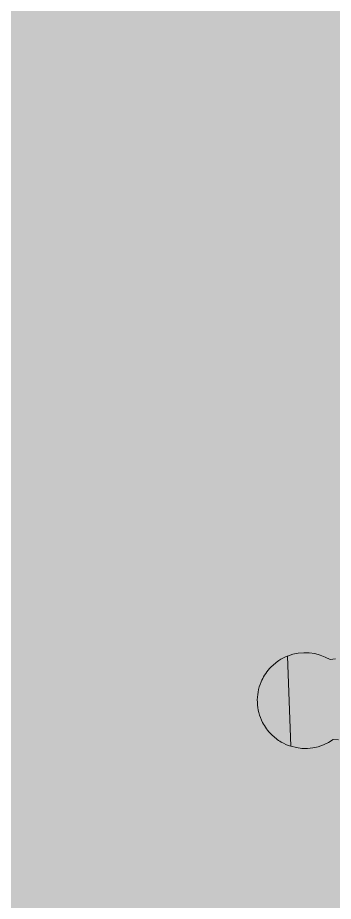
# Model space of a CAD drawing. Header units: metres. Extents: x 1956498 to 1957612, y 2277909 to 2278547.
# Drawn here: x 1956881.3036 to 1956881.3234, y 2278037.3224 to 2278037.3777 of the extents above; entities that cross this region are included whole.
import ezdxf
from ezdxf.enums import TextEntityAlignment as Align

# ---------------------------------------------------------------- set-up
doc = ezdxf.new("R2010")
doc.units = ezdxf.units.M
for name, color, linetype in [('UBS-100-Clôture', 30, 'LIMITE1'), ('UBS-100-Postes', 8, 'Continuous'), ('UBS_400_DETAIL POSTE HTA TOOLKIT UBS', 7, 'Continuous')]:
    doc.layers.add(name, color=color, linetype=linetype)
doc.styles.get("Standard").update_dxf_attribs({"font": 'verdana.ttf'})
doc.linetypes.add('LIMITE1', pattern='A,6.35,-2.54,[133,ltypeshp.shx,S=2.54,R=0,X=-2.54,Y=0],-2.54,25.4', length=36.83)

# ---------------------------------------------------------------- blocks, each defined once
blk = doc.blocks.new('PdL')
at = {"true_color": 0xb0c4d8, "transparency": 33554687}
blk.add_hatch(color=9, dxfattribs=at).paths.add_polyline_path([(0.099042, 2.32454), (5.098256, 2.322636), (5.096432, -0.259988), (0.097218, -0.258084)])
at = {"color": 7, "transparency": 33554687, "const_width": 0.05}
blk.add_lwpolyline([(0.099042, 2.32454), (5.098256, 2.322636), (5.096432, -0.259988), (0.097218, -0.258084)], close=True, dxfattribs=at)
at = {"color": 7, "transparency": 33554687}
blk.add_attdef('NUMERO', text='', height=1, dxfattribs=at).set_placement((3.833386, 0.977799), align=Align.MIDDLE_LEFT)
blk = doc.blocks.new('HSI 150 coupe')
at = {"color": 1, "linetype": 'Continuous', "lineweight": 15}
for p, q in [((2.623, -52.671), (2.607, -52.5)), ((5.123, -52.671), (5.139, -52.5)), ((2.459, -54), (5.287, -54))]:
    blk.add_line(p, q, dxfattribs=at)
for start, end in [(146.4427, 199.4712), (340.5288, 33.5573)]:
    blk.add_arc((3.873, -53.5), 1.5, start, end, dxfattribs=at)
for points, knots in [([(2.459, -54), (2.461, -54.006), (2.495, -54.102), (2.601, -54.321), (2.858, -54.635), (3.291, -54.922), (3.658, -55), (3.871, -55), (3.873, -55)], [0, 0, 0, 0, 0.008599, 0.144722, 0.339896, 0.611188, 0.997428, 1, 1, 1, 1]), ([(3.873, -55), (3.874, -55), (4.088, -55), (4.449, -54.924), (4.876, -54.643), (5.137, -54.334), (5.248, -54.108), (5.286, -54.003), (5.287, -54)], [0, 0, 0, 0, 0.002572, 0.388372, 0.649545, 0.842632, 0.99547, 1, 1, 1, 1])]:
    blk.add_open_spline(points, degree=3, knots=knots, dxfattribs=at)
blk = doc.blocks.new('UBS_PDL C1752')
at = {"const_width": 0.01}
blk.add_lwpolyline([(-2.508814, 1.308121), (2.491186, 1.308121), (2.491186, -1.291879), (-2.508814, -1.291879)], close=True, dxfattribs=at)
at = {"xscale": 0.002, "yscale": 0.002, "zscale": 0.002, "rotation": 90}
blk.add_blockref('HSI 150 coupe', (-1.175538, 1.311375), dxfattribs=at)

msp = doc.modelspace()

# ---------------------------------------------------------------- linework, layer by layer
at = {"layer": 'UBS-100-Clôture', "color": 30, "ltscale": 0.1, "true_color": 0xf26722, "transparency": 33554687, "const_width": 0.2}
msp.add_lwpolyline([(1956886.006014, 2278363.274077), (1956944.537646, 2278198.620883, -0.083408), (1956945.360979, 2278193.719645), (1956945.36098, 2278122.459876), (1956945.36098, 2278119.577069, -0.082224), (1956944.560898, 2278114.743632), (1956936.938301, 2278092.336624), (1956923.2327, 2278052.048318, -0.068222), (1956921.894785, 2278049.377207), (1956918.695031, 2278044.704176), (1956914.512309, 2278039.44853), (1956911.35702, 2278037.68399), (1956908.024686, 2278036.367641, -0.084087), (1956904.430328, 2278035.607434), (1956882.864366, 2278034.730333), (1956882.762164, 2278037.423863), (1956877.767003, 2278037.222612), (1956877.869277, 2278034.52718), (1956716.990743, 2278027.984152, -0.051454)], format="xyb", dxfattribs=at)

# ---------------------------------------------------------------- block references
at = {"layer": 'UBS-100-Postes', "transparency": 33554687, "rotation": 2.328970658530212}
msp.add_blockref('PdL', (1956877.659377, 2278037.476532), dxfattribs=at)
at = {"layer": 'UBS_400_DETAIL POSTE HTA TOOLKIT UBS', "transparency": 33554687, "rotation": 182.1729597041509}
msp.add_blockref('UBS_PDL C1752', (1956880.203834, 2278038.612601), dxfattribs=at)

doc.saveas('drawing.dxf')
